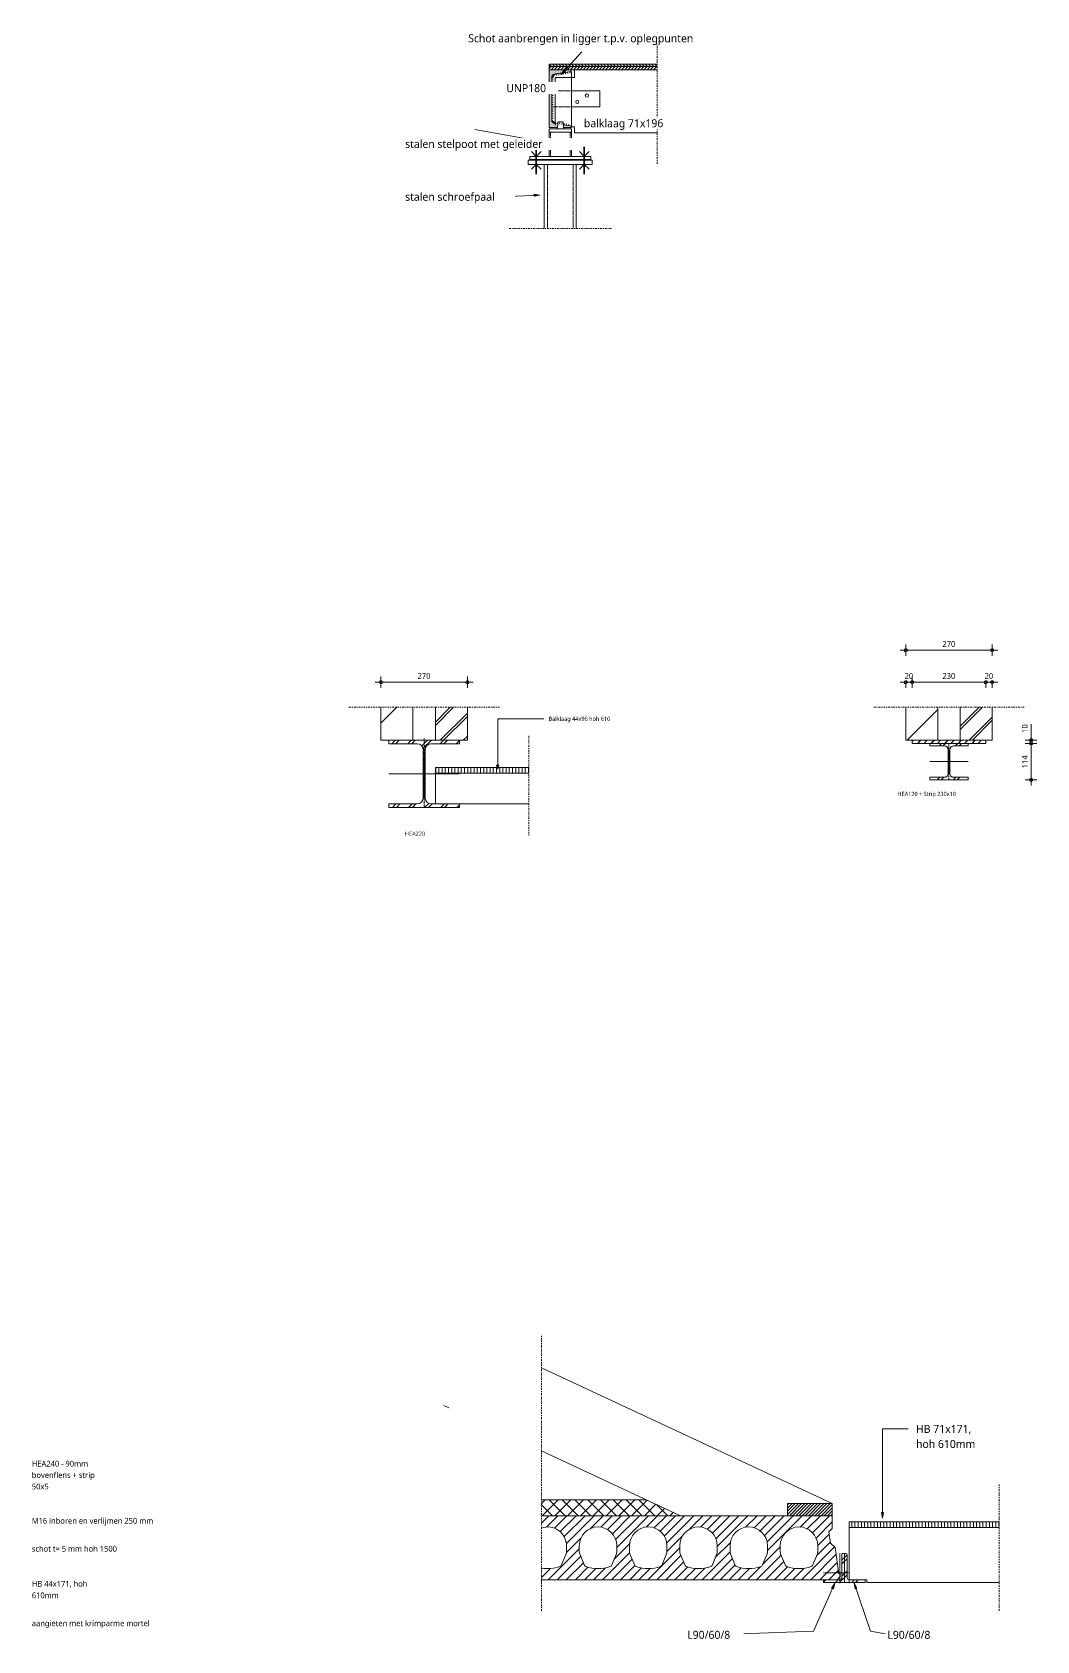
# Model space of a CAD drawing. Header units: millimetres. Extents: x -14163 to 55687, y -143 to 37302.
# Drawn here: x 7949 to 11088, y 233 to 5257 of the extents above; entities that cross this region are included whole.
import ezdxf

# ---------------------------------------------------------------- set-up
doc = ezdxf.new("R2010")
doc.units = ezdxf.units.MM
for name, pattern in [('MV_center', [15, 6, -3, 3, -3]), ('MV_hartlijn_staal', [6.6, 5, -0.8, 0, -0.8]), ('MV_hidden', [3.75, 2.5, -1.25])]:
    doc.linetypes.add(name, pattern=pattern)
for name, color, linetype, lineweight in [('A-ANNO-DIMS', 211, 'Continuous', 13), ('A-ANNO-DIMS-10', 211, 'Continuous', 13), ('A-DETL', 90, 'Continuous', 13), ('A-DETL-GENF', 92, 'Continuous', 18), ('A-DETL-IDEN', 3, 'Continuous', 18), ('G-ANNO-TEXT', 231, 'Continuous', 13)]:
    doc.layers.add(name, color=color, linetype=linetype, lineweight=lineweight)
doc.styles.add('Segoe UI_2', font='segoeui.ttf', dxfattribs={"height": 18})
doc.styles.add('Segoe UI_3', font='segoeui.ttf', dxfattribs={"height": 25})
doc.styles.add('Segoe UI_4', font='segoeui.ttf', dxfattribs={"height": 13})
doc.dimstyles.new('1_8_mm', dxfattribs={"dimscale": 304.8, "dimtxt": 18.852551, "dimasz": 0.032808, "dimexe": 0.059055, "dimexo": 0.0625, "dimgap": 0.016404, "dimtad": 1, "dimdec": 0, "dimzin": 0, "dimdsep": 46, "dimtxsty": 'Segoe UI_2', "dimblk1": 'DOTBLANK', "dimblk2": 'DOTBLANK', "dimsah": 1, "dimcen": 0.09, "dimdle": 0.059055, "dimazin": 0, "dimtfac": 1, "dimtdec": 4, "dimtix": 1, "dimtmove": 0, "dimatfit": 3, "dimfxl": 0.059055, "dimfxlon": 1, "dimtvp": 1, "dimtfill": 1, "dimtolj": 1, "dimtzin": 0, "dimarcsym": 2})
doc.dimstyles.new('1_8_mm_1', dxfattribs={"dimscale": 304.8, "dimtxt": 18.852551, "dimasz": 0.032808, "dimexe": 0.059055, "dimexo": 0.0625, "dimgap": 0.016404, "dimtad": 1, "dimdec": 0, "dimzin": 0, "dimdsep": 46, "dimtxsty": 'Segoe UI_2', "dimblk1": 'DOTBLANK', "dimblk2": 'DOTBLANK', "dimsah": 1, "dimcen": 0.09, "dimdle": 0.059055, "dimazin": 0, "dimtfac": 1, "dimtdec": 4, "dimtix": 1, "dimtmove": 1, "dimatfit": 3, "dimfxl": 0.059055, "dimfxlon": 1, "dimtvp": 1, "dimtfill": 1, "dimtolj": 1, "dimtzin": 0, "dimarcsym": 2})
pattern_1 = [(90, (0, 0), (-10, 6e-16), [])]
pattern_2 = [(45, (0, 0), (-106.066, 106.066), [])]
pattern_3 = [(45, (0, 0), (-35.92102, 35.92102), []), (45, (10.16, 0), (-35.92102, 35.92102), [])]

# ---------------------------------------------------------------- blocks, each defined once
blk = doc.blocks.new('NLRS_00_DI_maskeer - Type 1-4234824-Details Constructie')
at = {"layer": 'A-DETL-GENF', "linetype": 'MV_center'}
blk.add_line((314, 0), (-100, 0), dxfattribs=at)
blk = doc.blocks.new('NLRS_00_DI_maskeer - Type 1-4234739-Details Constructie')
at = {"layer": 'A-DETL-GENF', "linetype": 'MV_center'}
blk.add_line((220, 0), (-100, 0), dxfattribs=at)
blk = doc.blocks.new('28 bout_symbolisch - Type 1-3665025-Details Constructie')
at = {"layer": 'A-DETL-GENF', "lineweight": 35}
for p, q in [((-30, 0), (55, 0)), ((0, 0), (-15, 15)), ((0, 0), (-15, -15)), ((25, 0), (40, 15)), ((25, 0), (40, -15))]:
    blk.add_line(p, q, dxfattribs=at)
blk = doc.blocks.new('Repeating Detail - a_5 mm-3658578-Details Constructie')
at = {"layer": 'A-DETL-GENF'}
for p, q in [((0, 0), (0, 5)), ((7, 0), (7, 5)), ((14, 0), (14, 5)), ((21, 0), (21, 5)), ((28, 0), (28, 5)), ((35, 0), (35, 5)), ((42, 0), (42, 5)), ((49, 0), (49, 5)), ((56, 0), (56, 5)), ((63, 0), (63, 5)), ((70, 0), (70, 5)), ((77, 0), (77, 5)), ((84, 0), (84, 5)), ((91, 0), (91, 5)), ((98, 0), (98, 5)), ((105, 0), (105, 5)), ((112, 0), (112, 5)), ((119, 0), (119, 5)), ((126, 0), (126, 5))]:
    blk.add_line(p, q, dxfattribs=at)
blk = doc.blocks.new('Repeating Detail - a_5 mm-V62-Details Constructie')
at = {"layer": 'A-DETL-GENF'}
for p, q in [((0, 0), (0, 5)), ((7, 0), (7, 5)), ((14, 0), (14, 5)), ((21, 0), (21, 5)), ((28, 0), (28, 5)), ((35, 0), (35, 5)), ((42, 0), (42, 5))]:
    blk.add_line(p, q, dxfattribs=at)
blk = doc.blocks.new('28 Staalprofielen- IPE_HEA_HEB 2d - HEA220-3530708-Details Constructie')
at = {"layer": 'A-DETL-GENF', "lineweight": 13}
h = blk.add_hatch(dxfattribs=at)
h.set_pattern_fill('FP_131', color=256, style=0, pattern_type=2)
h.set_pattern_definition([(45, (-9173.945, -2940.966), (-25.14472, 25.14472), []), (45, (-9173.945, -2902.866), (-25.14472, 25.14472), [])])
h.paths.add_polyline_path([(110, -105), (110, -94), (21.5, -94), (16.8, -93.4), (12.5, -91.6), (8.8, -88.7), (5.9, -85), (4.1, -80.7), (3.5, -76), (3.5, 76), (4.1, 80.7), (5.9, 85), (8.8, 88.7), (12.5, 91.6), (16.8, 93.4), (21.5, 94), (110, 94), (110, 105), (-110, 105), (-110, 94), (-21.5, 94), (-16.8, 93.4), (-12.5, 91.6), (-8.8, 88.7), (-5.9, 85), (-4.1, 80.7), (-3.5, 76), (-3.5, -76), (-4.1, -80.7), (-5.9, -85), (-8.8, -88.7), (-12.5, -91.6), (-16.8, -93.4), (-21.5, -94), (-110, -94), (-110, -105)])
at = {"layer": 'A-DETL-GENF'}
for p, q in [((-110, 105), (-110, 94)), ((-110, 105), (-110, 94)), ((35, 105), (-35, 105)), ((35, 105), (-35, 105)), ((110, 94), (110, 105)), ((110, 105), (110, 94)), ((-110, 94), (-21.5, 94)), ((-110, 94), (-21.5, 94)), ((-3.5, 76), (-3.5, -76)), ((-3.5, 76), (-3.5, -76)), ((3.5, -76), (3.5, 76)), ((3.5, 76), (3.5, -76)), ((21.5, 94), (110, 94)), ((110, 94), (21.5, 94)), ((-110, 0), (110, 0)), ((-21.5, -94), (-110, -94)), ((-110, -94), (-110, -105)), ((-110, -105), (-110, -94)), ((-110, -94), (-21.5, -94)), ((110, -94), (21.5, -94)), ((110, -94), (21.5, -94)), ((110, -105), (110, -94)), ((110, -105), (110, -94)), ((-110, -105), (110, -105)), ((110, -105), (-110, -105))]:
    blk.add_line(p, q, dxfattribs=at)
at = {"layer": 'A-DETL-GENF', "linetype": 'MV_hartlijn_staal', "lineweight": 13}
blk.add_line((0, 110), (0, -105), dxfattribs=at)
at = {"layer": 'A-DETL-GENF'}
for centre, start, end in [((-21.5, 76), 0, 90), ((-21.5, 76), 360, 90), ((21.5, 76), 90, 180), ((21.5, 76), 90, 180), ((-21.5, -76), 270, 0), ((-21.5, -76), 270, 0), ((21.5, -76), 180, 270), ((21.5, -76), 180, 270)]:
    blk.add_arc(centre, 18, start, end, dxfattribs=at)
blk = doc.blocks.new('NLRS_00_DI_maskeer - Type 1-4234653-Details Constructie')
at = {"layer": 'A-DETL-GENF', "linetype": 'MV_center'}
blk.add_line((-100, 0), (214, 0), dxfattribs=at)
blk = doc.blocks.new('NLRS_00_DI_maskeer - Type 1-4234821-Details Constructie')
at = {"layer": 'A-DETL-GENF', "linetype": 'MV_center'}
blk.add_line((-100, 0), (370, 0), dxfattribs=at)
blk = doc.blocks.new('28 Staalprofielen- IPE_HEA_HEB 2d - HEA120-3530718-Details Constructie')
at = {"layer": 'A-DETL-GENF', "lineweight": 13}
h = blk.add_hatch(dxfattribs=at)
h.set_pattern_fill('FP_132', color=256, style=0, pattern_type=2)
h.set_pattern_definition([(45, (-10813.945, -2978.966), (-25.14472, 25.14472), []), (45, (-10813.945, -2940.866), (-25.14472, 25.14472), [])])
h.paths.add_polyline_path([(60, -57), (60, -49), (14.5, -49), (11.4, -48.6), (8.5, -47.4), (6, -45.5), (4.1, -43), (2.9, -40.1), (2.5, -37), (2.5, 37), (2.9, 40.1), (4.1, 43), (6, 45.5), (8.5, 47.4), (11.4, 48.6), (14.5, 49), (60, 49), (60, 57), (-60, 57), (-60, 49), (-14.5, 49), (-11.4, 48.6), (-8.5, 47.4), (-6, 45.5), (-4.1, 43), (-2.9, 40.1), (-2.5, 37), (-2.5, -37), (-2.9, -40.1), (-4.1, -43), (-6, -45.5), (-8.5, -47.4), (-11.4, -48.6), (-14.5, -49), (-60, -49), (-60, -57)])
at = {"layer": 'A-DETL-GENF'}
for p, q in [((-60, 57), (-60, 49)), ((-60, 57), (-60, 49)), ((60, 49), (60, 57)), ((60, 57), (60, 49)), ((-60, 49), (-14.5, 49)), ((-60, 49), (-14.5, 49)), ((-60, 0), (60, 0)), ((-2.5, 37), (-2.5, -37)), ((-2.5, 37), (-2.5, -37)), ((2.5, -37), (2.5, 37)), ((2.5, 37), (2.5, -37)), ((14.5, 49), (60, 49)), ((60, 49), (14.5, 49)), ((-14.5, -49), (-60, -49)), ((-60, -49), (-60, -57)), ((-60, -57), (-60, -49)), ((-60, -49), (-14.5, -49)), ((60, -49), (14.5, -49)), ((60, -49), (14.5, -49)), ((60, -57), (60, -49)), ((60, -57), (60, -49)), ((-60, -57), (60, -57)), ((60, -57), (-60, -57))]:
    blk.add_line(p, q, dxfattribs=at)
at = {"layer": 'A-DETL-GENF', "linetype": 'MV_hartlijn_staal', "lineweight": 13}
blk.add_line((0, 57), (0, -57), dxfattribs=at)
at = {"layer": 'A-DETL-GENF'}
for centre, start, end in [((-14.5, 37), 0, 90), ((-14.5, 37), 360, 90), ((14.5, 37), 90, 180), ((14.5, 37), 90, 180), ((-14.5, -37), 270, 0), ((-14.5, -37), 270, 0), ((14.5, -37), 180, 270), ((14.5, -37), 180, 270)]:
    blk.add_arc(centre, 12, start, end, dxfattribs=at)
blk = doc.blocks.new('28 Staalprofielen - L90_60_8-3658720-Details Constructie')
at = {"layer": 'A-DETL-GENF', "lineweight": 13}
h = blk.add_hatch(dxfattribs=at)
h.set_pattern_fill('FP_139', color=256, style=0, pattern_type=2)
h.set_pattern_definition([(45, (-10487.233, -415.493), (-25.14472, 25.14472), []), (45, (-10487.233, -377.393), (-25.14472, 25.14472), [])])
h.paths.add_polyline_path([(0, 0), (65, 0), (64.9, 5.3), (64.6, 6.1), (64.1, 6.8), (63.5, 7.4), (62.8, 7.7), (62, 8), (14.9, 8), (13.2, 8.2), (11.5, 8.9), (10.1, 10.1), (8.9, 11.5), (8.2, 13.2), (8, 15), (8, 86.5), (7.9, 87.4), (7.5, 88.3), (7, 89), (6.3, 89.5), (5.4, 89.9), (4.5, 90), (0, 90), (0, 8)])
at = {"layer": 'A-DETL-GENF'}
for p, q in [((4.5, 90), (0, 90)), ((4.5, 90), (0, 90)), ((8, 15), (8, 86.5)), ((8, 15), (8, 86.5)), ((0, 0), (65, 0)), ((0, 0), (65, 0)), ((65, 0), (65, 4.5)), ((65, 0), (65, 4.5))]:
    blk.add_line(p, q, dxfattribs=at)
at = {"layer": 'A-DETL-GENF', "linetype": 'MV_hartlijn_staal', "lineweight": 13}
for p, q in [((0, 29.7), (14.9, 29.7)), ((14.9, 8), (14.9, -2.6))]:
    blk.add_line(p, q, dxfattribs=at)
at = {"layer": 'A-DETL-GENF'}
for centre, radius, start, end in [((4.5, 86.5), 3.5, 360, 90), ((4.5, 86.5), 3.5, 0, 90), ((15, 15), 7, 180, 270), ((15, 15), 7, 180, 270), ((61.5, 4.5), 3.5, 360, 90), ((61.5, 4.5), 3.5, 360, 81.7868)]:
    blk.add_arc(centre, radius, start, end, dxfattribs=at)
blk = doc.blocks.new('23 VBI kanaalplaat - KPV200-V63-Details Constructie')
at = {"layer": 'A-DETL-GENF', "lineweight": 5}
h = blk.add_hatch(dxfattribs=at)
h.set_pattern_fill('FP_140', color=256, style=0, pattern_type=2)
h.set_pattern_definition([(45, (-9274.233, -423.493), (-14.142136, 14.142136), [])])
h.paths.add_polyline_path([(1190, 0), (1200, 10), (1200, 20), (1195, 20), (1183.5, 100.6), (1169.3, 114.7), (1164.4, 149.4), (1175, 160), (1175, 200), (266.5, 200), (266.5, 161.5), (270.9, 163), (278.4, 164.5), (286, 165), (293.6, 164.5), (301.1, 163), (308.4, 160.5), (315.3, 157.2), (321.6, 152.9), (327.4, 147.9), (332.4, 142.1), (336.7, 135.7), (340, 128.9), (342.5, 121.6), (344, 114.2), (344.5, 106.5), (344.5, 86.9), (344.2, 83.9), (343.3, 81.1), (328.2, 45.1), (327.5, 43.8), (326.5, 42.7), (325.3, 41.8), (324, 41.2), (311.5, 37.7), (298.9, 35.7), (286, 35), (273.1, 35.7), (266.5, 36.8), (266.5, 0), (1151, 0)])
h.paths.add_polyline_path([(1071, 35), (1058.1, 35.7), (1045.5, 37.7), (1033, 41.2), (1031.7, 41.8), (1030.5, 42.7), (1029.5, 43.8), (1028.8, 45.1), (1013.7, 81.1), (1012.8, 83.9), (1012.5, 86.9), (1012.5, 106.5), (1013, 114.2), (1014.5, 121.6), (1017, 128.9), (1020.3, 135.7), (1024.6, 142.1), (1029.6, 147.9), (1035.4, 152.9), (1041.8, 157.2), (1048.6, 160.5), (1055.9, 163), (1063.4, 164.5), (1071, 165), (1078.6, 164.5), (1086.1, 163), (1093.4, 160.5), (1100.3, 157.2), (1106.6, 152.9), (1112.4, 147.9), (1117.4, 142.1), (1121.7, 135.7), (1125, 128.9), (1127.5, 121.6), (1129, 114.2), (1129.5, 106.5), (1129.5, 86.9), (1129.2, 83.9), (1128.3, 81.1), (1113.2, 45.1), (1112.5, 43.8), (1111.5, 42.7), (1110.3, 41.8), (1109, 41.2), (1096.5, 37.7), (1083.9, 35.7)])
h.paths.add_polyline_path([(443, 35), (430.1, 35.7), (417.5, 37.7), (405, 41.2), (403.7, 41.8), (402.5, 42.7), (401.5, 43.8), (400.8, 45.1), (385.7, 81.1), (384.8, 83.9), (384.5, 86.9), (384.5, 106.5), (385, 114.2), (386.5, 121.6), (389, 128.9), (392.3, 135.7), (396.6, 142.1), (401.6, 147.9), (407.4, 152.9), (413.8, 157.2), (420.6, 160.5), (427.9, 163), (435.4, 164.5), (443, 165), (450.6, 164.5), (458.1, 163), (465.4, 160.5), (472.3, 157.2), (478.6, 152.9), (484.4, 147.9), (489.4, 142.1), (493.7, 135.7), (497, 128.9), (499.5, 121.6), (501, 114.2), (501.5, 106.5), (501.5, 86.9), (501.2, 83.9), (500.3, 81.1), (485.2, 45.1), (484.5, 43.8), (483.5, 42.7), (482.3, 41.8), (481, 41.2), (468.5, 37.7), (455.9, 35.7)])
h.paths.add_polyline_path([(914, 35), (901.1, 35.7), (888.5, 37.7), (876, 41.2), (874.7, 41.8), (873.5, 42.7), (872.5, 43.8), (871.8, 45.1), (856.7, 81.1), (855.8, 83.9), (855.5, 86.9), (855.5, 106.5), (856, 114.2), (857.5, 121.6), (860, 128.9), (863.3, 135.7), (867.6, 142.1), (872.6, 147.9), (878.4, 152.9), (884.8, 157.2), (891.6, 160.5), (898.9, 163), (906.4, 164.5), (914, 165), (921.6, 164.5), (929.1, 163), (936.4, 160.5), (943.3, 157.2), (949.6, 152.9), (955.4, 147.9), (960.4, 142.1), (964.7, 135.7), (968, 128.9), (970.5, 121.6), (972, 114.2), (972.5, 106.5), (972.5, 86.9), (972.2, 83.9), (971.3, 81.1), (956.2, 45.1), (955.5, 43.8), (954.5, 42.7), (953.3, 41.8), (952, 41.2), (939.5, 37.7), (926.9, 35.7)])
h.paths.add_polyline_path([(757, 35), (744.1, 35.7), (731.5, 37.7), (719, 41.2), (717.7, 41.8), (716.5, 42.7), (715.5, 43.8), (714.8, 45.1), (699.7, 81.1), (698.8, 83.9), (698.5, 86.9), (698.5, 106.5), (699, 114.2), (700.5, 121.6), (703, 128.9), (706.3, 135.7), (710.6, 142.1), (715.6, 147.9), (721.4, 152.9), (727.8, 157.2), (734.6, 160.5), (741.9, 163), (749.4, 164.5), (757, 165), (764.6, 164.5), (772.1, 163), (779.4, 160.5), (786.3, 157.2), (792.6, 152.9), (798.4, 147.9), (803.4, 142.1), (807.7, 135.7), (811, 128.9), (813.5, 121.6), (815, 114.2), (815.5, 106.5), (815.5, 86.9), (815.2, 83.9), (814.3, 81.1), (799.2, 45.1), (798.5, 43.8), (797.5, 42.7), (796.3, 41.8), (795, 41.2), (782.5, 37.7), (769.9, 35.7)])
h.paths.add_polyline_path([(600, 35), (587.1, 35.7), (574.5, 37.7), (562, 41.2), (560.7, 41.8), (559.5, 42.7), (558.5, 43.8), (557.8, 45.1), (542.7, 81.1), (541.8, 83.9), (541.5, 86.9), (541.5, 106.5), (542, 114.2), (543.5, 121.6), (546, 128.9), (549.3, 135.7), (553.6, 142.1), (558.6, 147.9), (564.4, 152.9), (570.8, 157.2), (577.6, 160.5), (584.9, 163), (592.4, 164.5), (600, 165), (607.6, 164.5), (615.1, 163), (622.4, 160.5), (629.3, 157.2), (635.6, 152.9), (641.4, 147.9), (646.4, 142.1), (650.7, 135.7), (654, 128.9), (656.5, 121.6), (658, 114.2), (658.5, 106.5), (658.5, 86.9), (658.2, 83.9), (657.3, 81.1), (642.2, 45.1), (641.5, 43.8), (640.5, 42.7), (639.3, 41.8), (638, 41.2), (625.5, 37.7), (612.9, 35.7)])
at = {"layer": 'A-DETL-GENF'}
for p, q in [((1175, 200), (266.5, 200)), ((1164.4, 149.4), (1175, 160)), ((1175, 160), (1175, 200)), ((344.5, 106.5), (344.5, 86.9)), ((384.5, 86.9), (384.5, 106.5)), ((501.5, 106.5), (501.5, 86.9)), ((541.5, 86.9), (541.5, 106.5)), ((658.5, 106.5), (658.5, 86.9)), ((698.5, 86.9), (698.5, 106.5)), ((815.5, 106.5), (815.5, 86.9)), ((855.5, 86.9), (855.5, 106.5)), ((972.5, 106.5), (972.5, 86.9)), ((1012.5, 86.9), (1012.5, 106.5)), ((1129.5, 106.5), (1129.5, 86.9)), ((1169.3, 114.7), (1164.4, 149.4)), ((1183.5, 100.6), (1169.3, 114.7)), ((1195, 20), (1183.5, 100.6)), ((343.3, 81.1), (328.2, 45.1)), ((400.8, 45.1), (385.7, 81.1)), ((500.3, 81.1), (485.2, 45.1)), ((557.8, 45.1), (542.7, 81.1)), ((657.3, 81.1), (642.2, 45.1)), ((714.8, 45.1), (699.7, 81.1)), ((814.3, 81.1), (799.2, 45.1)), ((871.8, 45.1), (856.7, 81.1)), ((971.3, 81.1), (956.2, 45.1)), ((1028.8, 45.1), (1013.7, 81.1)), ((1128.3, 81.1), (1113.2, 45.1)), ((266.5, 0), (1151, 0)), ((1190, 0), (1200, 10)), ((1200, 20), (1195, 20)), ((1200, 10), (1200, 20))]:
    blk.add_line(p, q, dxfattribs=at)
for centre, radius, start, end in [((286, 106.5), 58.5, 0, 109.5134), ((443, 106.5), 58.5, 0, 180), ((600, 106.5), 58.5, 0, 180), ((757, 106.5), 58.5, 0, 180), ((914, 106.5), 58.5, 0, 180), ((1071, 106.5), 58.5, 0, 180), ((329.5, 86.9), 15, 337.2259, 360), ((399.5, 86.9), 15, 180, 202.7741), ((486.5, 86.9), 15, 337.2259, 360), ((556.5, 86.9), 15, 180, 202.7741), ((643.5, 86.9), 15, 337.2259, 0), ((713.5, 86.9), 15, 180, 202.7741), ((800.5, 86.9), 15, 337.2259, 0), ((870.5, 86.9), 15, 180, 202.7741), ((957.5, 86.9), 15, 337.2259, 0), ((1027.5, 86.9), 15, 180, 202.7741), ((1114.5, 86.9), 15, 337.2259, 0), ((286, 155.3), 120.3, 260.6367, 288.4104), ((321.8, 47.8), 7, 288.4104, 337.2259), ((407.2, 47.8), 7, 202.7741, 251.5896), ((443, 155.3), 120.3, 251.5896, 288.4104), ((478.8, 47.8), 7, 288.4104, 337.2259), ((564.2, 47.8), 7, 202.7741, 251.5896), ((600, 155.3), 120.3, 251.5896, 288.4104), ((635.8, 47.8), 7, 288.4104, 337.2259), ((721.2, 47.8), 7, 202.7741, 251.5896), ((757, 155.3), 120.3, 251.5896, 288.4104), ((792.8, 47.8), 7, 288.4104, 337.2259), ((878.2, 47.8), 7, 202.7741, 251.5896), ((914, 155.3), 120.3, 251.5896, 288.4104), ((949.8, 47.8), 7, 288.4104, 337.2259), ((1035.2, 47.8), 7, 202.7741, 251.5896), ((1071, 155.3), 120.3, 251.5896, 288.4104), ((1106.8, 47.8), 7, 288.4104, 337.2259)]:
    blk.add_arc(centre, radius, start, end, dxfattribs=at)
blk = doc.blocks.new('28 Staalprofielen - L90_60_8-4446622-Details Constructie')
at = {"layer": 'A-DETL-GENF', "lineweight": 13}
h = blk.add_hatch(dxfattribs=at)
h.set_pattern_fill('FP_141', color=256, style=0, pattern_type=2)
h.set_pattern_definition([(225, (10487.233, 415.493), (25.14472, -25.14472), []), (225, (10487.233, 377.393), (25.14472, -25.14472), [])])
h.paths.add_polyline_path([(65, 0), (0, 0), (0, -90), (4.5, -90), (5.4, -89.9), (6.2, -89.5), (7, -89), (7.5, -88.3), (7.9, -87.4), (8, -86.5), (8, -15), (8.2, -13.2), (8.9, -11.5), (10.1, -10.1), (11.5, -8.9), (13.2, -8.2), (15, -8), (62, -8), (62.8, -7.7), (63.5, -7.4), (64.1, -6.8), (64.6, -6.1), (64.9, -5.3), (65, -4.5)])
at = {"layer": 'A-DETL-GENF'}
for p, q in [((0, 0), (0, -90)), ((65, 0), (0, 0)), ((0, -90), (0, 0)), ((0, 0), (65, 0)), ((65, -4.5), (65, 0)), ((65, 0), (65, -4.5)), ((8, -86.5), (8, -15)), ((8, -15), (8, -86.5)), ((15, -8), (62, -8)), ((61.5, -8), (15, -8)), ((0, -90), (4.5, -90)), ((4.5, -90), (0, -90))]:
    blk.add_line(p, q, dxfattribs=at)
at = {"layer": 'A-DETL-GENF', "linetype": 'MV_hartlijn_staal', "lineweight": 13}
for p, q in [((14.9, -90), (14.9, 2.6)), ((-4.6, -29.7), (65, -29.7))]:
    blk.add_line(p, q, dxfattribs=at)
at = {"layer": 'A-DETL-GENF'}
for centre, radius, start, end in [((15, -15), 7, 90, 180), ((15, -15), 7, 90, 180), ((61.5, -4.5), 3.5, 270, 0), ((61.5, -4.5), 3.5, 278.2132, 0), ((4.5, -86.5), 3.5, 270, 0), ((4.5, -86.5), 3.5, 270, 0)]:
    blk.add_arc(centre, radius, start, end, dxfattribs=at)
blk = doc.blocks.new('NLRS_00_DI_maskeer - Type 1-4234822-Details Constructie')
at = {"layer": 'A-DETL-GENF', "linetype": 'MV_center'}
blk.add_line((-100, 0), (295, 0), dxfattribs=at)
blk = doc.blocks.new('NLRS_00_DI_maskeer - Type 1-4234830-Details Constructie')
at = {"layer": 'A-DETL-GENF', "linetype": 'MV_center'}
blk.add_line((758.6, 0), (-100, 0), dxfattribs=at)
blk = doc.blocks.new('DIMBLOCK44-Details Constructie')
at = {"layer": 'A-ANNO-DIMS-10'}
for p, q in [((9020.9, 3227), (9326.9, 3227)), ((9038.9, 3227), (9038.9, 3245)), ((9038.9, 3227), (9038.9, 3209)), ((9308.9, 3227), (9308.9, 3245)), ((9308.9, 3227), (9308.9, 3209))]:
    blk.add_line(p, q, dxfattribs=at)
for centre in [(9038.9, 3227), (9308.9, 3227)]:
    blk.add_circle(centre, 5, dxfattribs=at)
at = {"layer": 'A-ANNO-DIMS-10', "color": 0, "insert": (9153.4, 3255.5), "char_height": 18, "width": 49.359, "attachment_point": 1, "line_spacing_factor": 1.142579, "style": 'Segoe UI_2', "bg_fill": 3, "box_fill_scale": 1.25, "bg_fill_color": 9, "bg_fill_true_color": 13158600, "bg_fill_transparency": 0}
blk.add_mtext('270', dxfattribs=at)
blk = doc.blocks.new('_DotBlank')
at = {"color": 0, "linetype": 'ByBlock', "lineweight": -2}
blk.add_line((-0.5, 0), (-1, 0), dxfattribs=at)
blk.add_circle((0, 0), 0.5, dxfattribs=at)
blk = doc.blocks.new('DIMBLOCK45-Details Constructie')
at = {"layer": 'A-ANNO-DIMS-10'}
for p, q in [((10660.9, 3327), (10966.9, 3327)), ((10678.9, 3327), (10678.9, 3345)), ((10678.9, 3327), (10678.9, 3309)), ((10948.9, 3327), (10948.9, 3345)), ((10948.9, 3327), (10948.9, 3309))]:
    blk.add_line(p, q, dxfattribs=at)
for centre in [(10678.9, 3327), (10948.9, 3327)]:
    blk.add_circle(centre, 5, dxfattribs=at)
at = {"layer": 'A-ANNO-DIMS-10', "color": 0, "insert": (10793.4, 3355.5), "char_height": 18, "width": 49.359, "attachment_point": 1, "line_spacing_factor": 1.142579, "style": 'Segoe UI_2', "bg_fill": 3, "box_fill_scale": 1.25, "bg_fill_color": 9, "bg_fill_true_color": 13158600, "bg_fill_transparency": 0}
blk.add_mtext('270', dxfattribs=at)
blk = doc.blocks.new('DIMBLOCK46-Details Constructie')
at = {"layer": 'A-ANNO-DIMS-10'}
for p, q in [((10660.9, 3227), (10698.9, 3227)), ((10678.9, 3227), (10678.9, 3245)), ((10678.9, 3227), (10678.9, 3209)), ((10698.9, 3227), (10698.9, 3245)), ((10698.9, 3227), (10698.9, 3209))]:
    blk.add_line(p, q, dxfattribs=at)
for centre in [(10678.9, 3227), (10698.9, 3227)]:
    blk.add_circle(centre, 5, dxfattribs=at)
at = {"layer": 'A-ANNO-DIMS-10', "color": 0, "insert": (10675.2, 3255.5), "char_height": 18, "width": 32.906, "attachment_point": 1, "line_spacing_factor": 1.142579, "style": 'Segoe UI_2', "bg_fill": 3, "box_fill_scale": 1.25, "bg_fill_color": 9, "bg_fill_true_color": 13158600, "bg_fill_transparency": 0}
blk.add_mtext('20', dxfattribs=at)
blk = doc.blocks.new('DIMBLOCK47-Details Constructie')
at = {"layer": 'A-ANNO-DIMS-10'}
for p, q in [((10698.9, 3227), (10698.9, 3245)), ((10698.9, 3227), (10928.9, 3227)), ((10698.9, 3227), (10698.9, 3209)), ((10928.9, 3227), (10928.9, 3245)), ((10928.9, 3227), (10928.9, 3209))]:
    blk.add_line(p, q, dxfattribs=at)
for centre in [(10698.9, 3227), (10928.9, 3227)]:
    blk.add_circle(centre, 5, dxfattribs=at)
at = {"layer": 'A-ANNO-DIMS-10', "color": 0, "insert": (10793.4, 3255.5), "char_height": 18, "width": 49.359, "attachment_point": 1, "line_spacing_factor": 1.142579, "style": 'Segoe UI_2', "bg_fill": 3, "box_fill_scale": 1.25, "bg_fill_color": 9, "bg_fill_true_color": 13158600, "bg_fill_transparency": 0}
blk.add_mtext('230', dxfattribs=at)
blk = doc.blocks.new('DIMBLOCK48-Details Constructie')
at = {"layer": 'A-ANNO-DIMS-10'}
for p, q in [((10928.9, 3227), (10928.9, 3245)), ((10928.9, 3227), (10966.9, 3227)), ((10928.9, 3227), (10928.9, 3209)), ((10948.9, 3227), (10948.9, 3245)), ((10948.9, 3227), (10948.9, 3209))]:
    blk.add_line(p, q, dxfattribs=at)
for centre in [(10928.9, 3227), (10948.9, 3227)]:
    blk.add_circle(centre, 5, dxfattribs=at)
at = {"layer": 'A-ANNO-DIMS-10', "color": 0, "insert": (10925.2, 3255.5), "char_height": 18, "width": 32.906, "attachment_point": 1, "line_spacing_factor": 1.142579, "style": 'Segoe UI_2', "bg_fill": 3, "box_fill_scale": 1.25, "bg_fill_color": 9, "bg_fill_true_color": 13158600, "bg_fill_transparency": 0}
blk.add_mtext('20', dxfattribs=at)
blk = doc.blocks.new('DIMBLOCK49-Details Constructie')
at = {"layer": 'A-ANNO-DIMS-10'}
for p, q in [((11070.4, 3096.3), (11070.4, 3048.9)), ((11070.4, 3046), (11052.4, 3046)), ((11070.4, 3036), (11052.4, 3036)), ((11070.4, 3064), (11070.4, 3036)), ((11070.4, 3048.9), (11070.4, 3041)), ((11070.4, 3046), (11088.4, 3046)), ((11070.4, 3036), (11088.4, 3036))]:
    blk.add_line(p, q, dxfattribs=at)
for centre in [(11070.4, 3046), (11070.4, 3036)]:
    blk.add_circle(centre, 5, dxfattribs=at)
at = {"layer": 'A-ANNO-DIMS-10', "color": 0, "insert": (11041.9, 3068.9), "char_height": 18, "width": 32.906, "attachment_point": 1, "rotation": 90, "line_spacing_factor": 1.142579, "style": 'Segoe UI_2', "bg_fill": 3, "box_fill_scale": 1.25, "bg_fill_color": 9, "bg_fill_true_color": 13158600, "bg_fill_transparency": 0}
blk.add_mtext('10', dxfattribs=at)
blk = doc.blocks.new('DIMBLOCK50-Details Constructie')
at = {"layer": 'A-ANNO-DIMS-10'}
for p, q in [((11070.4, 3036), (11052.4, 3036)), ((11070.4, 3036), (11070.4, 2904)), ((11070.4, 3036), (11088.4, 3036)), ((11070.4, 2922), (11052.4, 2922)), ((11070.4, 2922), (11088.4, 2922))]:
    blk.add_line(p, q, dxfattribs=at)
for centre in [(11070.4, 3036), (11070.4, 2922)]:
    blk.add_circle(centre, 5, dxfattribs=at)
at = {"layer": 'A-ANNO-DIMS-10', "color": 0, "insert": (11041.9, 2958.4), "char_height": 18, "width": 49.359, "attachment_point": 1, "rotation": 90, "line_spacing_factor": 1.142579, "style": 'Segoe UI_2', "bg_fill": 3, "box_fill_scale": 1.25, "bg_fill_color": 9, "bg_fill_true_color": 13158600, "bg_fill_transparency": 0}
blk.add_mtext('114', dxfattribs=at)

msp = doc.modelspace()

# ---------------------------------------------------------------- hatches: boundary and pattern name
at = {"layer": 'A-DETL-GENF', "lineweight": 13}
h = msp.add_hatch(dxfattribs=at)
h.set_pattern_fill('FP_130', color=254, style=0, pattern_type=2)
h.set_pattern_definition([(0, (0, 0), (0, 10), [100, 0]), (45, (0, 0), (10.0013183, 0), [14.142, -14.142]), (315, (0, 0), (10.0013183, 0), [14.142, -14.142])])
h.paths.add_polyline_path([(9576.8, 5139.4), (9902.4, 5139.4), (9902.4, 5157.4), (9564.4, 5157.4), (9564.4, 5139.4), (9575, 5139.4)])
at = {"layer": 'A-DETL-GENF'}
h = msp.add_hatch(color=7, dxfattribs=at)
h.paths.add_polyline_path([(9590.1, 4959.4), (9591.8, 4970.6), (9580.5, 4972.3), (9577.9, 4973.4), (9575.6, 4975.1), (9573.9, 4977.4), (9572.8, 4980), (9572.4, 4982.9), (9572.4, 5115.9), (9572.7, 5118.4), (9573.6, 5120.8), (9575, 5123), (9576.8, 5124.7), (9579, 5126), (9581.5, 5126.7), (9584.1, 5126.9), (9630.3, 5134.1), (9631.6, 5134.6), (9632.8, 5135.5), (9633.6, 5136.6), (9634.2, 5138), (9634.4, 5139.4), (9564.4, 5139.4), (9564.4, 4959.4)])
h.paths.add_polyline_path([(9634.4, 4959.4), (9634.2, 4960.8), (9633.6, 4962.1), (9632.8, 4963.3), (9631.6, 4964.2), (9630.3, 4964.7), (9628.9, 4964.9), (9608.9, 4968), (9609.8, 4959.4)])
at = {"layer": 'A-DETL-GENF', "lineweight": 13}
h = msp.add_hatch(dxfattribs=at)
h.set_pattern_fill('FP_124', color=254, style=0, pattern_type=2)
h.set_pattern_definition(pattern_2)
h.paths.add_polyline_path([(9138.9, 3046), (9138.9, 3149), (9038.9, 3149), (9038.9, 3046)])
h = msp.add_hatch(dxfattribs=at)
h.set_pattern_fill('FP_125', color=50, style=0, pattern_type=2)
h.set_pattern_definition(pattern_3)
h.paths.add_polyline_path([(9208.9, 3046), (9308.9, 3046), (9308.9, 3149), (9208.9, 3149), (9208.9, 3132.8)])
h = msp.add_hatch(dxfattribs=at)
h.set_pattern_fill('FP_124', color=254, style=0, pattern_type=2)
h.set_pattern_definition(pattern_2)
h.paths.add_polyline_path([(10678.9, 3046), (10778.9, 3046), (10778.9, 3149), (10678.9, 3149), (10678.9, 3132.8)])
h = msp.add_hatch(dxfattribs=at)
h.set_pattern_fill('FP_125', color=50, style=0, pattern_type=2)
h.set_pattern_definition(pattern_3)
h.paths.add_polyline_path([(10928.9, 3046), (10948.9, 3046), (10948.9, 3149), (10848.9, 3149), (10848.9, 3046)])
h = msp.add_hatch(dxfattribs=at)
h.set_pattern_fill('FP_133', color=254, style=0, pattern_type=2)
h.set_pattern_definition([(45, (0, 0), (-21.2132, 21.2132), []), (45, (1, 0), (-21.2132, 21.2132), []), (45, (20, 0), (-21.2132, 21.2132), [])])
h.paths.add_polyline_path([(10928.9, 3036), (10928.9, 3046), (10698.9, 3046), (10698.9, 3036)])
h = msp.add_hatch(dxfattribs=at)
h.set_pattern_fill('FP_121', color=254, style=0, pattern_type=2)
h.set_pattern_definition(pattern_1)
h.paths.add_polyline_path([(9208.9, 2943), (9500.9, 2943), (9500.9, 2961), (9208.9, 2961)])
h = msp.add_hatch(dxfattribs=at)
h.set_pattern_fill('FP_135', color=50, style=0, pattern_type=2)
h.set_pattern_definition([(45, (0, 0), (-19.99698, 19.99698), []), (135, (0, 0), (-19.99698, -19.99698), [])])
h.paths.add_polyline_path([(9974.7, 623.5), (9867.4, 673.5), (9540.7, 673.5), (9540.7, 623.5), (9962.3, 623.5)])
h = msp.add_hatch(dxfattribs=at)
h.set_pattern_fill('FP_120', color=253, style=0, pattern_type=2)
h.set_pattern_definition([(45, (0, 0), (-4.9497475, 4.9497475), [])])
h.paths.add_polyline_path([(10337.6, 623.5), (10449.2, 623.5), (10449.2, 661.5), (10309.2, 661.5), (10309.2, 623.5)])
h = msp.add_hatch(dxfattribs=at)
h.set_pattern_fill('FP_121', color=254, style=0, pattern_type=2)
h.set_pattern_definition(pattern_1)
h.paths.add_polyline_path([(10562.7, 586.5), (10970.7, 586.5), (10970.7, 604.5), (10502.1, 604.5), (10502.1, 586.5), (10557.1, 586.5)])
at = {"layer": 'A-DETL-IDEN'}
for points in [[(10457, 412.9), (10446.9, 397.7), (10452.7, 395.1)], [(10517.5, 412.9), (10520.3, 394.8), (10526.3, 396.9)]]:
    msp.add_hatch(color=256, dxfattribs=at).paths.add_polyline_path(points)
at = {"layer": 'G-ANNO-TEXT'}
for color, points in [(253, [(9553.2, 4913.6), (9536, 4920), (9534.9, 4913.7)]), (253, [(9535.8, 4748.6), (9517.7, 4751), (9518, 4744.7)]), (7, [(9403.8, 2955.1), (9407.2, 2968.1), (9400.3, 2968.1)]), (7, [(10606.5, 616.1), (10609.7, 634.1), (10603.3, 634.1)])]:
    msp.add_hatch(color=color, dxfattribs=at).paths.add_polyline_path(points)

# ---------------------------------------------------------------- linework, layer by layer
at = {"layer": 'A-DETL', "lineweight": 18}
for p, q in [((9902.4, 5157.4), (9564.4, 5157.4)), ((9564.4, 5157.4), (9564.4, 5139.4)), ((9634.4, 5139.4), (9564.4, 5139.4)), ((9564.4, 5139.4), (9564.4, 4959.4)), ((9584.1, 5126.9), (9572.4, 5115.2)), ((9584.1, 5126.9), (9628.9, 5133.9)), ((9628.9, 5133.9), (9634.4, 5133.9)), ((9634.4, 5139.4), (9902.4, 5139.4)), ((9634.4, 5133.9), (9634.4, 4964.9)), ((9643.4, 5115.9), (9643.4, 5139.4)), ((9712.1, 5139.4), (9812.1, 5139.4)), ((9572.4, 4982.9), (9572.4, 5115.9)), ((9583.4, 4966.9), (9583.4, 5115.9)), ((9583.4, 5115.9), (9643.4, 5115.9)), ((9634.4, 5074.4), (9722.4, 5074.4)), ((9722.4, 5074.4), (9722.4, 5024.4)), ((9583.4, 4971.9), (9572.4, 4982.9)), ((9589.4, 4955), (9592.9, 4977.6)), ((9592.9, 4977.6), (9607.9, 4977.6)), ((9607.9, 4977.6), (9610.2, 4955)), ((9722.4, 5024.4), (9634.4, 5024.4)), ((9564.4, 4959.4), (9590.1, 4959.4)), ((9564.4, 4945), (9564.4, 4955)), ((9564.4, 4955), (9634.4, 4955)), ((9564.4, 4945), (9564.4, 4869.4)), ((9564.4, 4945), (9634.4, 4945)), ((9591.8, 4970.6), (9583.4, 4971.9)), ((9590.1, 4959.4), (9591.8, 4970.6)), ((9628.9, 4964.9), (9608.9, 4968)), ((9608.9, 4968), (9609.8, 4959.4)), ((9609.8, 4959.4), (9634.4, 4959.4)), ((9628.9, 4964.9), (9634.4, 4964.9)), ((9643.4, 4961.9), (9633.8, 4961.9)), ((9634.4, 4955), (9634.4, 4945)), ((9634.4, 4869.4), (9634.4, 4945)), ((9643.4, 4943.4), (9643.4, 4961.9)), ((9643.4, 4943.4), (9902.4, 4943.4)), ((9499.4, 4857.4), (9699.4, 4857.4)), ((9499.4, 4857.4), (9499.4, 4844.4)), ((9499.4, 4844.4), (9699.4, 4844.4)), ((9504.4, 4869.4), (9694.4, 4869.4)), ((9504.4, 4869.4), (9504.4, 4859.4)), ((9504.4, 4859.4), (9694.4, 4859.4)), ((9549.4, 4844.4), (9549.4, 4644.4)), ((9564.4, 4869.4), (9634.4, 4869.4)), ((9649.4, 4844.4), (9649.4, 4644.4)), ((9694.4, 4869.4), (9694.4, 4859.4)), ((9699.4, 4857.4), (9699.4, 4844.4)), ((9038.9, 3149), (9038.9, 3046)), ((9138.9, 3046), (9138.9, 3149)), ((9208.9, 3149), (9208.9, 3046)), ((9308.9, 3046), (9308.9, 3149)), ((10678.9, 3149), (10678.9, 3046)), ((10778.9, 3046), (10778.9, 3149)), ((10848.9, 3149), (10848.9, 3046)), ((10948.9, 3046), (10948.9, 3149)), ((9038.9, 3046), (9138.9, 3046)), ((9208.9, 3046), (9308.9, 3046)), ((10678.9, 3046), (10698.9, 3046)), ((10928.9, 3046), (10698.9, 3046)), ((10698.9, 3046), (10698.9, 3036)), ((10698.9, 3036), (10928.9, 3036)), ((10928.9, 3046), (10948.9, 3046)), ((10928.9, 3036), (10928.9, 3046)), ((9500.9, 2961), (9208.9, 2961)), ((9208.9, 2961), (9208.9, 2943)), ((9208.9, 2943), (9500.9, 2943)), ((9208.9, 2943), (9500.9, 2943)), ((9208.9, 2943), (9208.9, 2847)), ((9195.9, 2847), (9500.9, 2847)), ((10449.2, 661.5), (9540.7, 1085.1)), ((9251, 960.9), (9235.5, 968.2)), ((9974.7, 623.5), (9540.7, 825.8)), ((9867.4, 673.5), (9540.7, 673.5)), ((9974.7, 623.5), (9867.4, 673.5)), ((10449.2, 661.5), (10309.2, 661.5)), ((10309.2, 661.5), (10309.2, 623.5)), ((10449.2, 623.5), (10449.2, 661.5)), ((10970.7, 604.5), (10502.1, 604.5)), ((10502.1, 604.5), (10502.1, 586.5)), ((10970.7, 586.5), (10502.1, 586.5)), ((10502.1, 586.5), (10502.1, 423.5)), ((10502.1, 423.5), (10557.1, 423.5)), ((10557.1, 423.5), (10557.1, 415.5)), ((10557.1, 415.5), (10970.7, 415.5))]:
    msp.add_line(p, q, dxfattribs=at)
at = {"layer": 'A-DETL', "linetype": 'MV_hidden', "lineweight": 18}
for p, q in [((9634.4, 5074.4), (9572.4, 5074.4)), ((9634.4, 5024.4), (9572.4, 5024.4)), ((9568.4, 4869.4), (9568.4, 4945)), ((9630.4, 4869.4), (9630.4, 4945)), ((9559.4, 4844.4), (9559.4, 4644.4)), ((9639.4, 4844.4), (9639.4, 4644.4))]:
    msp.add_line(p, q, dxfattribs=at)
at = {"layer": 'A-DETL', "lineweight": 18}
for centre in [(9652.4, 5039.4), (9682.4, 5059.4)]:
    msp.add_circle(centre, 5, dxfattribs=at)
for centre, radius, start, end in [((9583.4, 5115.9), 11, 86.5141, 180), ((9628.9, 5139.4), 5.5, 270, 0), ((9583.4, 4982.9), 11, 180, 270), ((9628.9, 4959.4), 5.5, 0, 90)]:
    msp.add_arc(centre, radius, start, end, dxfattribs=at)
at = {"layer": 'A-DETL-IDEN'}
for p, q in [((10457, 412.9), (10391, 262.6)), ((10457, 412.9), (10446.9, 397.7)), ((10452.7, 395.1), (10457, 412.9)), ((10517.5, 412.9), (10520.3, 394.8)), ((10526.3, 396.9), (10517.5, 412.9)), ((10517.5, 412.9), (10568.9, 262.6)), ((10446.9, 397.7), (10452.7, 395.1)), ((10520.3, 394.8), (10526.3, 396.9)), ((10391, 262.6), (10136.9, 253.3)), ((10568.9, 262.6), (10620.3, 253.3))]:
    msp.add_line(p, q, dxfattribs=at)
at = {"layer": 'G-ANNO-TEXT', "color": 253}
for p, q in [((9615.7, 5135.5), (9611, 5139.7)), ((9553.2, 4913.6), (9332.1, 4953.6)), ((9536, 4920), (9534.9, 4913.7)), ((9534.9, 4913.7), (9553.2, 4913.6)), ((9553.2, 4913.6), (9536, 4920)), ((9413.6, 4743.3), (9412.9, 4743.3)), ((9535.8, 4748.6), (9413.6, 4743.3)), ((9535.8, 4748.6), (9517.7, 4751)), ((9517.7, 4751), (9518, 4744.7)), ((9518, 4744.7), (9535.8, 4748.6))]:
    msp.add_line(p, q, dxfattribs=at)
at = {"layer": 'G-ANNO-TEXT', "color": 250}
for p, q in [((9403.8, 3112.7), (9547.7, 3112.7)), ((9403.8, 2955.1), (9403.8, 3112.7)), ((9407.2, 2968.1), (9400.3, 2968.1)), ((9400.3, 2968.1), (9403.8, 2955.1)), ((9403.8, 2955.1), (9407.2, 2968.1)), ((10606.5, 894.7), (10685.9, 894.7)), ((10606.5, 616.1), (10606.5, 894.7)), ((10609.7, 634.1), (10603.3, 634.1)), ((10603.3, 634.1), (10606.5, 616.1)), ((10606.5, 616.1), (10609.7, 634.1))]:
    msp.add_line(p, q, dxfattribs=at)

# ---------------------------------------------------------------- block references
at = {"layer": 'A-DETL-GENF', "linetype": 'MV_center'}
for name, p, rotation in [('NLRS_00_DI_maskeer - Type 1-4234824-Details Constructie', (9902.4, 4943.4), 90), ('NLRS_00_DI_maskeer - Type 1-4234653-Details Constructie', (9500.9, 2960), 270), ('NLRS_00_DI_maskeer - Type 1-4234830-Details Constructie', (9540.7, 1085.1), 269.9999999999999), ('NLRS_00_DI_maskeer - Type 1-4234822-Details Constructie', (10970.7, 621.5), 270.0000000000001)]:
    msp.add_blockref(name, p, dxfattribs=dict(at, rotation=rotation))
at = {"layer": 'A-DETL-GENF'}
for name, p, rotation in [('Repeating Detail - a_5 mm-V62-Details Constructie', (9628.9, 5133.9), 188.8999708741949), ('Repeating Detail - a_5 mm-3658578-Details Constructie', (9572.4, 5115.2), 270), ('Repeating Detail - a_5 mm-V62-Details Constructie', (9583.4, 4971.9), 351.2538377374442)]:
    msp.add_blockref(name, p, dxfattribs=dict(at, rotation=rotation))
at = {"layer": 'A-DETL-GENF', "lineweight": 35, "rotation": 270}
for p in [(9524.4, 4869.4), (9674.4, 4869.4)]:
    msp.add_blockref('28 bout_symbolisch - Type 1-3665025-Details Constructie', p, dxfattribs=at)
at = {"layer": 'A-DETL-GENF', "linetype": 'MV_center'}
for name, p in [('NLRS_00_DI_maskeer - Type 1-4234739-Details Constructie', (9539.4, 4644.4)), ('NLRS_00_DI_maskeer - Type 1-4234821-Details Constructie', (9038.9, 3149)), ('NLRS_00_DI_maskeer - Type 1-4234821-Details Constructie', (10678.9, 3149))]:
    msp.add_blockref(name, p, dxfattribs=at)
at = {"layer": 'A-DETL-GENF'}
for name, p in [('28 Staalprofielen- IPE_HEA_HEB 2d - HEA220-3530708-Details Constructie', (9173.9, 2941)), ('28 Staalprofielen- IPE_HEA_HEB 2d - HEA120-3530718-Details Constructie', (10813.9, 2979)), ('23 VBI kanaalplaat - KPV200-V63-Details Constructie', (9274.2, 423.5))]:
    msp.add_blockref(name, p, dxfattribs=at)
at = {"layer": 'A-DETL-GENF', "linetype": 'MV_hartlijn_staal', "lineweight": 13, "rotation": 180}
msp.add_blockref('28 Staalprofielen - L90_60_8-4446622-Details Constructie', (10487.2, 415.5), dxfattribs=at)
at = {"layer": 'A-DETL-GENF', "linetype": 'MV_hartlijn_staal', "lineweight": 13}
msp.add_blockref('28 Staalprofielen - L90_60_8-3658720-Details Constructie', (10487.2, 415.5), dxfattribs=at)

# ---------------------------------------------------------------- texts
at = {"layer": 'G-ANNO-TEXT', "color": 7, "attachment_point": 1}
for s, insert, char_height, width, style in [('Balklaag 44x96 hoh 610', (9562.7, 3119.2), 13, 244.515, 'Segoe UI_4'), ('HEA120 + Strip 230x10 ', (10652.6, 2884.7), 13, 246.118, 'Segoe UI_4'), ('HEA220 ', (9113.8, 2760.4), 13, 88.987, 'Segoe UI_4'), ('HB 71x171, ', (10710.9, 907.2), 25, 222.869, 'Segoe UI_3'), ('hoh 610mm', (10710.9, 860.2), 25, 228.481, 'Segoe UI_3'), ('bovenflens + strip ', (7947.9, 759.5), 18, 266.962, 'Segoe UI_2'), ('HEA240 - 90mm ', (7947.9, 795.2), 18, 241.308, 'Segoe UI_2'), ('50x5', (7947.9, 723.8), 18, 67.342, 'Segoe UI_2'), ('M16 inboren en verlijmen 250 mm', (7947.9, 616.8), 18, 491.434, 'Segoe UI_2'), ('schot t= 5 mm hoh 1500', (7947.9, 529.4), 18, 351.139, 'Segoe UI_2'), ('HB 44x171, hoh ', (7947.9, 419.8), 18, 232.489, 'Segoe UI_2'), ('610mm', (7947.9, 384), 18, 107.426, 'Segoe UI_2'), ('aangieten met krimparme mortel', (7947.9, 296.6), 18, 468.987, 'Segoe UI_2')]:
    msp.add_mtext(s, dxfattribs=dict(at, insert=insert, char_height=char_height, width=width, style=style))

# ---------------------------------------------------------------- dimensions: what is measured, and where the dimension line sits
at = {"layer": 'A-ANNO-DIMS'}
for base, p1, p2, override, picture, middle in [((10948.9, 3327), (10678.9, 3309), (10948.9, 3309), {"dimpost": '<>', "dimfxl": 270}, 'DIMBLOCK45-Details Constructie', (10813.9, 3341.3)), ((9308.9, 3227), (9038.9, 3209), (9308.9, 3209), {"dimpost": '<>', "dimfxl": 270}, 'DIMBLOCK44-Details Constructie', (9173.9, 3241.3)), ((10698.9, 3227), (10678.9, 3209), (10698.9, 3209), {"dimpost": '<>', "dimfxl": 20}, 'DIMBLOCK46-Details Constructie', (10688.9, 3241.3))]:
    dim = msp.add_linear_dim(base=base, p1=p1, p2=p2, dimstyle='1_8_mm', override=override, dxfattribs=at)
    dim.commit()
    dim.dimension.update_dxf_attribs({"geometry": picture, "text_midpoint": middle})
dim = msp.add_linear_dim(base=(11070.4, 3036), p1=(11052.4, 3046), p2=(11052.4, 3036), angle=90, dimstyle='1_8_mm_1', override={"dimpost": '<>', "dimfxl": 10}, dxfattribs=at)
dim.commit()
dim.dimension.update_dxf_attribs({"geometry": 'DIMBLOCK49-Details Constructie', "text_midpoint": (11053.9, 3085.3), "dimtype": 160, "text_rotation": 90})

# ---------------------------------------------------------------- next in the draw order: texts
at = {"layer": 'A-DETL-IDEN', "lineweight": 13, "char_height": 25, "width": 169.958, "attachment_point": 1, "style": 'Segoe UI_3', "bg_fill": 3, "box_fill_scale": 1.25, "bg_fill_color": 9, "bg_fill_true_color": 13158600, "bg_fill_transparency": 0}
for insert in [(9996, 264.1), (10621.3, 264.1)]:
    msp.add_mtext('L90/60/8', dxfattribs=dict(at, insert=insert))
at = {"layer": 'G-ANNO-TEXT', "color": 253, "char_height": 25, "attachment_point": 1, "style": 'Segoe UI_3', "bg_fill": 3, "box_fill_scale": 1.25, "bg_fill_color": 9, "bg_fill_true_color": 13158600, "bg_fill_transparency": 0}
for s, insert, width in [('UNP180', (9430.6, 5095.1), 154.726), ('stalen stelpoot met geleider', (9114.5, 4920.8), 526.709), ('stalen schroefpaal', (9114.5, 4755.8), 337.51)]:
    msp.add_mtext(s, dxfattribs=dict(at, insert=insert, width=width))

# ---------------------------------------------------------------- next in the draw order: dimensions: what is measured, and where the dimension line sits
at = {"layer": 'A-ANNO-DIMS'}
dim = msp.add_linear_dim(base=(10928.9, 3227), p1=(10698.9, 3209), p2=(10928.9, 3209), dimstyle='1_8_mm', override={"dimpost": '<>', "dimfxl": 230}, dxfattribs=at)
dim.commit()
dim.dimension.update_dxf_attribs({"geometry": 'DIMBLOCK47-Details Constructie', "text_midpoint": (10813.9, 3241.3)})
dim = msp.add_linear_dim(base=(11070.4, 2922), p1=(11052.4, 3036), p2=(11052.4, 2922), angle=90, dimstyle='1_8_mm', override={"dimpost": '<>', "dimfxl": 114}, dxfattribs=at)
dim.commit()
dim.dimension.update_dxf_attribs({"geometry": 'DIMBLOCK50-Details Constructie', "text_midpoint": (11056.2, 2979)})

# ---------------------------------------------------------------- next in the draw order: hatches: boundary and pattern name
at = {"layer": 'G-ANNO-TEXT'}
msp.add_hatch(color=253, dxfattribs=at).paths.add_polyline_path([(9601.3, 5124.2), (9615.7, 5135.5), (9611, 5139.7)])

# ---------------------------------------------------------------- next in the draw order: linework, layer by layer
at = {"layer": 'G-ANNO-TEXT', "color": 253}
for p, q in [((9601.3, 5124.2), (9666.1, 5196.4)), ((9611, 5139.7), (9601.3, 5124.2)), ((9601.3, 5124.2), (9615.7, 5135.5))]:
    msp.add_line(p, q, dxfattribs=at)

# ---------------------------------------------------------------- next in the draw order: texts
at = {"layer": 'G-ANNO-TEXT', "color": 253, "insert": (9673.2, 4985.4), "char_height": 25, "width": 303.84, "attachment_point": 1, "style": 'Segoe UI_3', "bg_fill": 3, "box_fill_scale": 1.25, "bg_fill_color": 9, "bg_fill_true_color": 13158600, "bg_fill_transparency": 0}
msp.add_mtext('balklaag 71x196', dxfattribs=at)

# ---------------------------------------------------------------- next in the draw order: dimensions: what is measured, and where the dimension line sits
at = {"layer": 'A-ANNO-DIMS'}
dim = msp.add_linear_dim(base=(10948.9, 3227), p1=(10928.9, 3209), p2=(10948.9, 3209), dimstyle='1_8_mm', override={"dimpost": '<>', "dimfxl": 20}, dxfattribs=at)
dim.commit()
dim.dimension.update_dxf_attribs({"geometry": 'DIMBLOCK48-Details Constructie', "text_midpoint": (10938.9, 3241.3)})

# ---------------------------------------------------------------- next in the draw order: texts
at = {"layer": 'G-ANNO-TEXT', "color": 253, "insert": (9311.6, 5250.7), "char_height": 25, "width": 858.607, "attachment_point": 1, "style": 'Segoe UI_3', "bg_fill": 3, "box_fill_scale": 1.25, "bg_fill_color": 9, "bg_fill_true_color": 13158600, "bg_fill_transparency": 0}
msp.add_mtext('Schot aanbrengen in ligger t.p.v. oplegpunten', dxfattribs=at)

doc.saveas('drawing.dxf')
